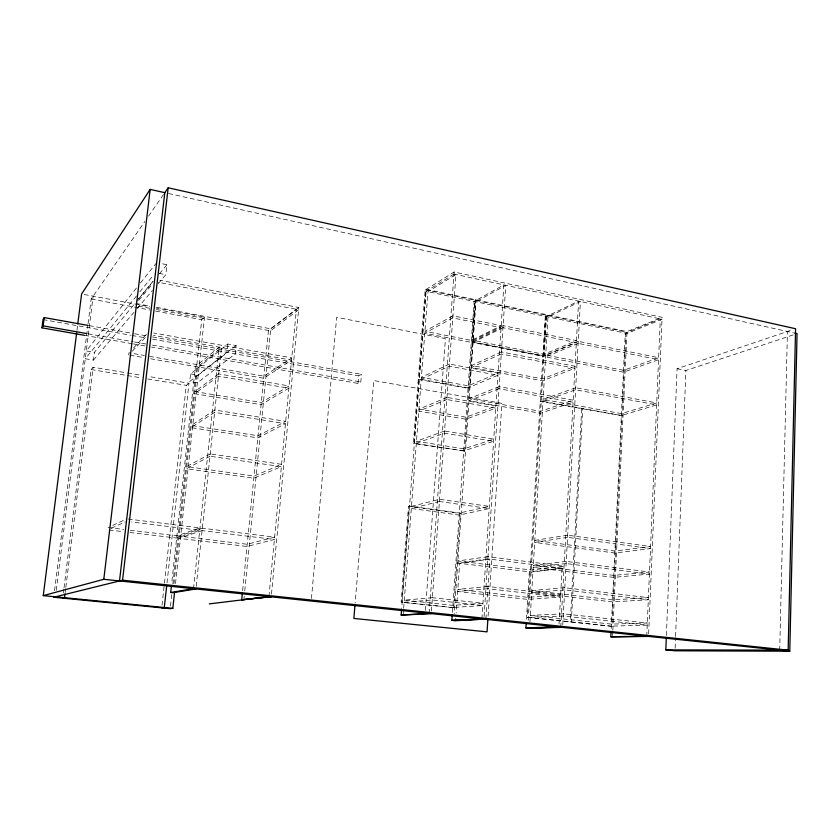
<?xml version="1.0" encoding="UTF-8"?>
<svg xmlns="http://www.w3.org/2000/svg" width="839" height="839" viewBox="0 0 839 839"><rect width="100%" height="100%" fill="white"/><g stroke="black" fill="none" stroke-linecap="round" stroke-linejoin="round"><path stroke-width="0.63" stroke-dasharray="4.2 3.15" d="M779.704 650.152L787.443 331.489M675.133 648.18L675.542 637.692M675.594 636.392L685.893 370.492L793.348 334.866M666.386 635.48L677.073 368.72L792.1 329.926M646.754 636.214L660.314 318.914L625.296 333.114L611.117 630.194M648.641 633.791L662.097 317.341L454.151 271.993L426.233 289.35L401.661 608.548M528.234 620.336L546.367 314.625L545.371 315.097L527.416 617.315L611.935 626.366L625.957 332.034L662.097 317.341M612.596 635.605L612.774 631.683M612.837 630.372L627.027 331.604L426.034 289.308L425.184 289.833L413.354 443.286L465.54 451.172L413.354 443.286M560.767 627.205L578.606 301.149L546.252 316.534M562.791 624.782L580.399 301.537L547.982 316.901L529.975 621.804M559.036 624.059L562.109 568.16L529.294 571.831L526.336 621.437M543.158 356.281L545.602 315.149L546.588 314.677L544.154 355.862L543.158 356.281L472.158 342.354L475.094 300.331L476.007 299.817L454.203 613.98M481.922 618.93L503.872 284.903L474.129 301.4L452.294 613.77M484.082 616.539L505.76 285.312L475.944 301.788M485.917 619.004L489.819 559.131L459.646 563.305L456.206 612.879M488.078 616.193L501.89 403.328L373.733 380.56L355.159 602.853M453.721 607.814L460.296 513.478L461.219 513.279L409.338 506.074L408.488 506.284L401.094 602.161L454.633 607.761L401.094 602.161M464.628 451.466L469.022 388.53L418.283 379.364L419.133 378.966L469.934 388.153L468.823 388.499L474.979 300.299L475.891 299.796L469.735 388.111M455.661 620.703L455.839 618.091M429.19 613.403L454.151 271.993M431.445 611.012L455.955 274.479L427.963 291.72L403.632 608.757M425.404 610.373L445.436 338.599L336.67 317.32L311.458 598.438M401.944 602.087L409.338 506.074M414.204 442.971L426.034 289.308M403.234 613.97L403.538 610.058M357.98 383.413L358.62 375.862L361.473 374.341L360.822 381.934L357.98 383.413L151.597 347.115M268.962 596.456L296.408 309.308L268.459 330.493L242.471 591.988M271.49 594.085L298.799 307.535L159.809 280.247M243.845 600.021L244.233 596.12M244.747 590.918L270.714 328.804L298.799 307.535M227.736 344.021L226.855 352.411L189.729 381.483L197.375 382.762L235.235 353.901L236.105 345.542L227.736 344.021L190.558 373.89L189.729 381.483M193.526 588.705L219.189 347.147L195.414 366.486L171.691 583.399M196.19 586.356L221.486 347.556L197.574 366.863L173.935 583.629M167.013 582.874L188.974 383.234L148.083 376.407M170.464 606.062L171.743 594.348M172.886 583.934L201.738 319.68L204.517 317.09L155.876 307.944M175.508 583.64L204.517 317.09M162.011 605.234L164.308 584.416M164.454 583.115L186.279 385.342L188.974 383.234M158.235 283.645L165.807 274.71L166.961 264.736L161.224 263.582M128.671 354.991L128.933 352.81L144.36 355.474M56.265 590.331L93.139 296.167M63.376 592.932L63.858 589.041M64.026 587.74L91.147 369.538L93.139 367.241L126.364 372.789M136.495 295.957L85.295 358.746L93.433 360.12L94.398 352.338L135.268 303.005M65.19 592.533L65.673 588.642M65.83 587.352L93.139 367.241M76.968 330.398L77.628 325.196M54.525 590.761L87.917 324.955M88.074 323.655L91.168 299.02L144.864 221.475M148.555 216.137L164.077 193.725M136.421 288.029L86.281 350.943L94.398 352.338M140.47 282.953L155.834 263.677M139.788 291.899L153.002 275.695M136.495 301.253L153.055 281.243M138.603 298.978L152.782 281.852M159.452 273.797L166.961 264.736M138.718 300.435L151.964 284.515M93.433 360.12L133.831 312.444M137.197 308.479L152.341 290.598M133.391 348.101L146.762 333.974M132.237 351.247L146.489 336.282M236.105 345.542L198.203 375.19L190.558 373.89M472.158 342.354L473.07 341.913L544.154 355.862M421.241 379.343L449.274 366.171L497.936 375.264L468.089 387.817M112.772 525.371L126.752 518.869M111.325 528.245L125.294 521.858M416.333 443.317L444.397 433.186L493.594 441.283L463.673 450.879M542.99 401.357L575.596 389.768L656.643 404.912L621.363 415.525M411.488 506.368L439.584 499.299L489.315 506.389L459.332 513.017M404.136 602.287L432.242 599.979L482.803 605.506L452.724 607.52M527.416 617.315L613.036 626.334L611.935 626.366M530.238 617.473L563.273 615.994L647.226 625.128L611.316 626.146M108.105 527.542L123.679 529.419M130.171 530.196L176.893 535.817L199.986 527.909L128.031 519.026M109.133 529.996L123.417 531.695M129.909 532.471L176.651 538.061L199.734 530.321L131.608 521.952M408.488 506.284L460.296 513.478M127.643 372.998L141.697 375.348M91.147 369.538L141.288 377.865M147.716 378.934L186.279 385.342M149.499 356.365L263.918 376.155L291.773 357.896L153.663 333.01M129.951 355.212L144.098 357.645M150.538 358.756L263.708 378.253L291.553 360.13L153.39 335.338M88.147 333.807L133.17 341.756M134.46 341.987L146.028 344.021M152.457 345.165L360.822 381.934M84.519 335.327L132.247 343.717M133.537 343.948L145.147 345.983M89.364 325.658L133.212 333.502M134.502 333.733L147.402 336.04M152.562 336.963L361.473 374.341M43.041 319.596L130.632 335.212M131.922 335.443L146.091 337.97M152.53 339.124L358.62 375.862M138.425 306.13L149.971 308.291M156.379 309.497L270.515 330.881L298.59 309.738L158.267 282.282M91.168 299.02L150.307 310.073M155.456 311.038L201.738 319.68M136.117 303.498L150.212 306.151M156.631 307.357L270.714 328.804M84.162 294.479L149.468 306.749M158.928 273.336L165.807 274.71M677.073 368.72L685.893 370.492M425.184 289.833L625.957 332.034M168.649 193.515L793.453 332.831M581.668 408.876L570.289 621.909L571.338 621.867L582.706 408.541L581.668 408.876M218.696 373.9L194.879 391.582L261.296 402.521L289.088 385.961L218.696 373.9M218.444 376.208L194.638 393.743L261.086 404.639L288.868 388.216L218.444 376.208M214.868 410.03L191.187 425.457L257.993 435.756L285.7 421.367L214.868 410.03M214.616 412.358L190.946 427.628L257.783 437.895L285.48 423.643L214.616 412.358M454.004 274.059L426.086 291.322L626.943 333.461L662.013 319.281L454.004 274.059M452.945 315.831L424.922 331.248L471.403 340.393L501.198 325.658L452.945 315.831M452.787 317.929L424.775 333.251L471.266 342.364L501.061 327.724L452.787 317.929M210.222 453.889L186.698 466.536L253.986 476.059L281.589 464.334L210.222 453.889M209.97 456.238L186.468 468.739L253.777 478.22L281.369 466.641L209.97 456.238M503.117 325.658L473.259 340.382L544.008 354.31L576.445 340.592L503.117 325.658M502.981 327.724L473.123 342.354L543.892 356.239L576.341 342.616L502.981 327.724M449.431 364.053L421.388 377.319L468.225 385.814L498.072 373.177L449.431 364.053M501.397 351.919L471.508 365.489L542.55 378.871L575.04 366.255L501.397 351.919M501.261 353.995L471.371 367.472L542.434 380.812L574.935 368.29L501.261 353.995M578.228 341.337L545.728 355.012L623.524 370.314L658.657 357.718L578.228 341.337M446.998 397.382L418.955 409.138L466.033 417.182L495.912 406.003L446.998 397.382M578.123 343.361L545.612 356.942L623.429 372.191L658.573 359.679L578.123 343.361M446.851 399.521L418.797 411.183L465.886 419.206L495.776 408.121L446.851 399.521M499.132 386.622L469.2 398.661L540.631 411.32L573.184 400.182L499.132 386.622M498.995 388.719L469.053 400.664L540.515 413.281L573.068 402.227L498.995 388.719M444.555 431.026L416.49 441.251L463.82 448.844L493.741 439.154L444.555 431.026M575.701 387.733L543.106 399.406L621.458 413.617L656.727 402.919L575.701 387.733M541.239 401.042L540.243 401.399L623.031 415.829L541.239 401.042M202.356 528.203L179.116 536.079L247.211 544.27L274.626 537.128L202.356 528.203M202.094 530.605L178.875 538.334L246.991 546.472L274.405 539.487L202.094 530.605M439.416 501.502L411.33 508.476L459.185 515.094L489.168 508.56L439.416 501.502M567.667 535.219L534.789 540.368L614.903 551.045L650.582 546.535L567.667 535.219M567.552 537.348L534.663 542.403L614.809 553.027L650.498 548.612L567.552 537.348M487.994 556.677L457.895 560.976L531.223 570.006L564.102 566.252L487.994 556.677M487.858 558.879L457.748 563.074L531.097 572.051L563.976 568.402L487.858 558.879M566.241 561.385L533.31 565.36L613.739 575.397L649.501 572.009L566.241 561.385M566.126 563.535L533.195 567.405L613.645 577.389L649.407 574.096L566.126 563.535M488.036 586.482L457.832 589.377L527.773 597.337L560.641 594.893L488.036 586.482M487.899 588.695L457.685 591.495L527.647 599.403L560.515 597.053L487.899 588.695M432.41 597.714L404.304 600.126L452.871 605.391L482.949 603.272L432.41 597.714M564.804 587.751L531.821 590.52L612.564 599.906L648.4 597.662L564.804 587.751M564.689 589.911L531.706 592.586L612.47 601.92L648.316 599.759L564.689 589.911M563.389 613.823L530.353 615.396L611.411 624.122L647.32 623.01L563.389 613.823"/><path stroke-width="1.26" d="M666.281 638.101L665.82 649.868L675.028 650.791L789.782 651.211L797.05 333.628L794.648 333.093M665.82 649.868L788.157 650.173L795.582 328.741L168.188 187.789L164.811 192.666L119.505 580.945M648.537 636.402L612.533 636.916L610.813 636.738L611.002 632.816M562.654 627.394L525.948 627.971L526.263 622.748M487.91 618.804L487.06 631.861L353.859 618.448L354.949 605.454M473.867 619.36L485.917 619.004L455.661 620.703L451.833 620.304L452.2 615.081M431.256 613.624L401.157 615.071L401.556 609.848M241.695 599.801L271.238 596.697L241.695 599.801L242.345 593.288M166.73 585.475L164.297 607.509L161.717 607.845M195.917 588.957L172.939 592.722L170.695 592.491L171.408 585.989M788.157 650.173L122.557 580.189L53.717 597.242L170.181 608.674L172.824 608.348L174.669 591.443M122.557 580.189L168.188 187.789M76.632 332.999L43.261 595.617L103.795 579.298L150.16 189.394L164.811 192.666M65.033 593.823L64.551 597.704L62.736 598.134M77.786 323.896L81.593 293.996L150.16 189.394M84.519 335.327L41.95 327.839L43.135 325.868L44.226 317.582L88.074 325.427M41.95 327.839L43.041 319.596L44.226 317.582M170.695 592.491L193.526 588.705M209.299 603.891L268.941 596.613M401.157 615.071L429.19 613.403M470.102 619.581L453.752 620.503L483.904 619.14M451.833 620.304L481.922 618.93M525.948 627.971L558.889 626.66L560.777 626.859L527.773 628.159L560.767 627.205M610.813 636.738L646.754 636.214M43.261 595.617L172.824 608.348M103.795 579.298L789.782 651.211M43.135 325.868L86.868 333.586"/></g></svg>
